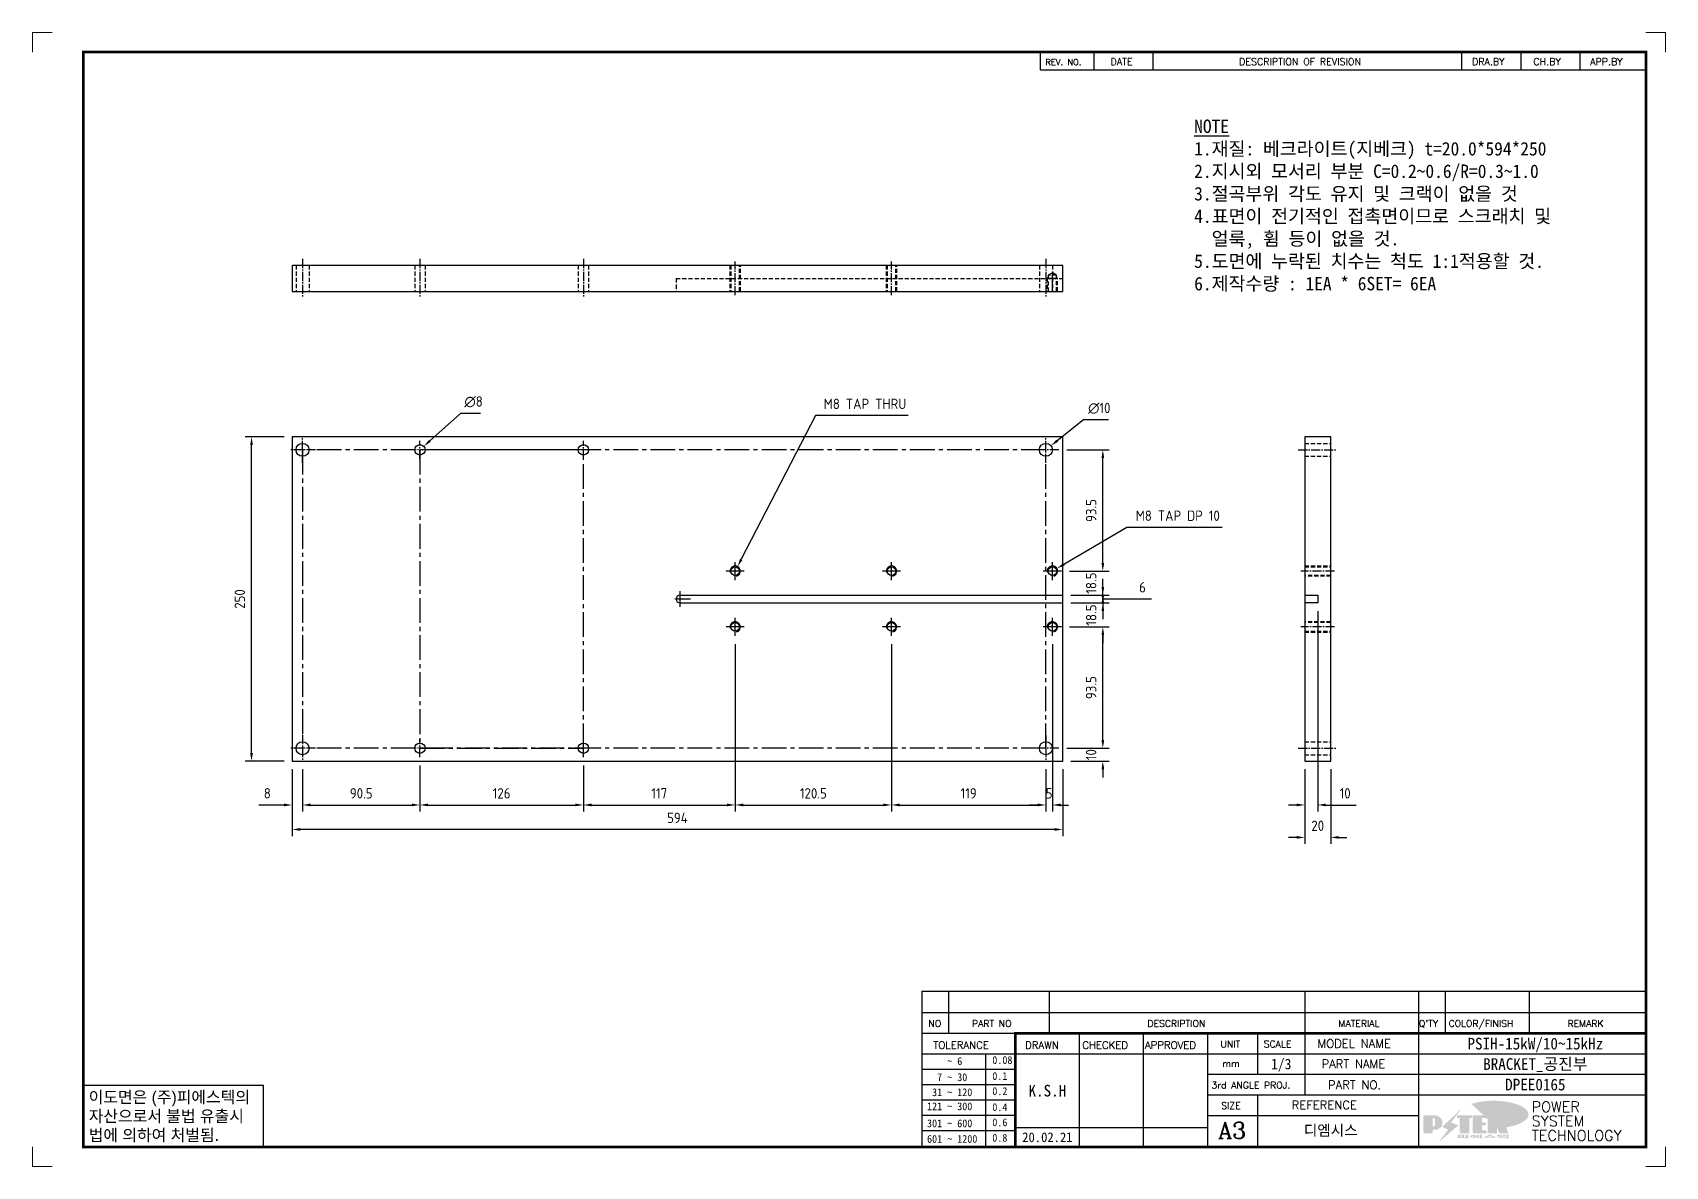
# Model space of a CAD drawing. Header units: millimetres. Extents: x 24815 to 37444, y -10619 to 6020.
# Drawn here: x 29220 to 30479, y -5323 to -4449 of the extents above; entities that cross this region are included whole.
import ezdxf
from ezdxf.enums import TextEntityAlignment as Align

# ---------------------------------------------------------------- set-up
doc = ezdxf.new("R2010")
doc.units = ezdxf.units.MM
for name, pattern in [('CENTER', [50.8, 31.75, -6.35, 6.35, -6.35]), ('CENTER1', [10, 7, -1, 1, -1]), ('CENTER2', [28.575, 19.05, -3.175, 3.175, -3.175]), ('HIDDEN2', [4.7625, 3.175, -1.5875])]:
    doc.linetypes.add(name, pattern=pattern)
for name, color, linetype in [('CENTER', 1, 'CENTER'), ('FORMAT-1', 7, 'Continuous'), ('line', 3, 'Continuous'), ('THIN', 3, 'Continuous')]:
    doc.layers.add(name, color=color, linetype=linetype)
doc.styles.add('h1', font='')
doc.styles.add('HAN', font='')
doc.styles.add('RC', font='ROMANC.SHX')
doc.styles.add('ROMANT', font='romant')
doc.styles.add('RT', font='ROMANT.SHX', dxfattribs={"oblique": 15})
doc.styles.get("Standard").update_dxf_attribs({"font": 'ISOCP.SHX', "bigfont": 'WHGTXT.SHX'})
doc.styles.get('h1').set_extended_font_data('New Gulim')
doc.styles.get('HAN').set_extended_font_data('GulimChe')
doc.dimstyles.new('PS-2.5', dxfattribs={"dimscale": 2.5, "dimtxt": 3.2, "dimasz": 2.5, "dimexe": 2, "dimexo": 2.5, "dimgap": 2, "dimtad": 1, "dimtoh": 1, "dimrnd": 0.05, "dimzin": 12, "dimdsep": 46, "dimtxsty": 'Standard', "dimcen": 0, "dimclrt": 2, "dimazin": 3, "dimtfac": 1, "dimtofl": 0, "dimtmove": 0, "dimatfit": 3, "dimfxl": 0.18, "dimtolj": 1, "dimtzin": 0, "dimarcsym": 0})

# ---------------------------------------------------------------- blocks, each defined once
blk = doc.blocks.new('A$C63ED12E7')
at = {"color": 32}
for p, q in [((13, 10), (-581, 10)), ((-581, 10), (-581, -240)), ((13, -240), (13, 10)), ((-282, -112), (13, -112)), ((-282, -118), (13, -118)), ((-581, -240), (13, -240))]:
    blk.add_line(p, q, dxfattribs=at)
at = {"color": 1, "linetype": 'CENTER1'}
for p, q in [((-573, -10), (-573, 10)), ((-482.5, -7), (-482.5, 7)), ((-356.5, -7), (-356.5, 7)), ((10, 0), (-10, 0)), ((0, -10), (0, 10)), ((-563, 0), (-583, 0)), ((-475.5, 0), (-489.5, 0)), ((-349.5, 0), (-363.5, 0)), ((-573, -220), (-573, -240)), ((-482.5, -237), (-482.5, -223)), ((-356.5, -237), (-356.5, -223)), ((0, -220), (0, -240)), ((-563, -230), (-583, -230)), ((-475.5, -230), (-489.5, -230)), ((-349.5, -230), (-363.5, -230)), ((10, -230), (-10, -230))]:
    blk.add_line(p, q, dxfattribs=at)
at = {"color": 1, "linetype": 'CENTER2'}
for p, q in [((0, 0), (-573, 0)), ((-573, 0), (-573, -230)), ((0, -230), (0, 0)), ((0, -230), (-573, -230))]:
    blk.add_line(p, q, dxfattribs=at)
blk.add_lwpolyline([(-482.5, -230), (-356.5, -230), (-356.5, 0), (-482.5, 0)], close=True, dxfattribs=at)
at = {"color": 32}
for centre, radius in [((-573, 0), 5), ((-482.5, 0), 4), ((-356.5, 0), 4), ((0, 0), 5), ((-573, -230), 5), ((-482.5, -230), 4), ((-356.5, -230), 4), ((0, -230), 5)]:
    blk.add_circle(centre, radius, dxfattribs=at)
for centre in [(-239.5, -93.5, 0), (-119, -93.5), (5, -93.5), (-239.5, -136.5, 0), (-119, -136.5), (5, -136.5)]:
    blk.add_circle(centre, 3.32)
blk.add_arc((-282, -115), 3, 90, 270, dxfattribs=at)
at = {"layer": 'CENTER'}
for p, q in [((-239.5, -100.5, 0), (-239.5, -86.5, 0)), ((-119, -100.5), (-119, -86.5)), ((5, -100.5), (5, -86.5)), ((-232.5, -93.5, 0), (-246.5, -93.5, 0)), ((-112, -93.5), (-126, -93.5)), ((12, -93.5), (-2, -93.5)), ((-282, -121), (-282, -109)), ((-274, -115), (-286, -115)), ((-232.5, -136.5, 0), (-246.5, -136.5, 0)), ((-239.5, -143.5, 0), (-239.5, -129.5, 0)), ((-112, -136.5), (-126, -136.5)), ((-119, -143.5), (-119, -129.5)), ((12, -136.5), (-2, -136.5)), ((5, -143.5), (5, -129.5))]:
    blk.add_line(p, q, dxfattribs=at)
at = {"layer": 'THIN'}
for centre in [(-239.5, -93.5, 0), (-119, -93.5), (5, -93.5), (-239.5, -136.5, 0), (-119, -136.5), (5, -136.5)]:
    blk.add_arc(centre, 4, 285, 195, dxfattribs=at)
blk = doc.blocks.new('A$C179C69FA')
at = {"color": 32}
for p, q in [((-8, 20), (288, 20)), ((-8, 0), (-8, 20)), ((288, 20), (586, 20)), ((586, 20), (586, 0)), ((586, 0), (-8, 0))]:
    blk.add_line(p, q, dxfattribs=at)
at = {"color": 2, "linetype": 'HIDDEN2'}
for p, q in [((-5, 0), (-5, 20)), ((5, 0), (5, 20)), ((86.5, 0), (86.5, 20)), ((94.5, 0), (94.5, 20)), ((212.5, 0), (212.5, 20)), ((220.5, 0), (220.5, 20)), ((288, 10), (288, 20)), ((568, 0), (568, 20)), ((578, 0), (578, 20)), ((288, 10), (586, 10)), ((582, 10), (574, 10)), ((581.3, 7.5), (574.7, 7.5))]:
    blk.add_line(p, q, dxfattribs=at)
at = {"color": 1, "linetype": 'CENTER1'}
for p, q in [((0, -5), (0, 25)), ((90.5, -5), (90.5, 25)), ((216.5, -5), (216.5, 25)), ((333.5, 23), (333.5, -3)), ((454, 23), (454, -3)), ((573, -5), (573, 24))]:
    blk.add_line(p, q, dxfattribs=at)
at = {"color": 2, "linetype": 'HIDDEN2'}
for points in [[(329.5, 0), (329.5, 20)], [(330.2, 0), (330.2, 20)], [(336.8, 20), (336.8, 0)], [(337.5, 20), (337.5, 0)], [(450, 0), (450, 20)], [(450.7, 0), (450.7, 20)], [(457.3, 20), (457.3, 0)], [(458, 20), (458, 0)], [(574.7, 8.8), (574, 10), (574, 20)], [(581.3, 20), (581.3, 7.5), (578, 5.6), (574.7, 7.5), (574.7, 20)], [(582, 20), (582, 10), (581.3, 8.8)]]:
    blk.add_lwpolyline(points, dxfattribs=at)
at = {"layer": 'CENTER'}
blk.add_line((578, 20), (578, 5.6), dxfattribs=at)
blk = doc.blocks.new('no3')
at = {"color": 180}
for p, q in [((0, 5.5), (0, 0)), ((0, 5.5), (186, 5.5)), ((6.79, 5.5), (6.79, 0)), ((32.74, 0.11), (32.74, 5.5)), ((98.4, 5.5), (98.4, 0)), ((127.61, 5.5), (127.61, 0)), ((134.43, 5.5), (134.43, 0)), ((155.98, 5.5), (155.98, 0))]:
    blk.add_line(p, q, dxfattribs=at)
at = {"color": 2, "style": 'HAN'}
for tag, p in [('PART-NO', (19.76, 2.75)), ('MATERIAL', (111.38, 2.75)), ("Q'TY", (131.02, 2.75)), ('COLOR/FINISH', (145.2, 2.75)), ('REMARK', (170.76, 2.75))]:
    blk.add_attdef(tag, text='', height=2.9, dxfattribs=at).set_placement(p, align=Align.MIDDLE_CENTER)
blk.add_attdef('DESCRIPTION', text='', height=2.9, dxfattribs=at).set_placement((34.51, 2.75), align=Align.MIDDLE_LEFT)
at = {"color": 2, "style": 'RT', "oblique": 15}
blk.add_attdef('NO', text='', height=1.74, dxfattribs=at).set_placement((3.38, 2.51), align=Align.MIDDLE_CENTER)
blk = doc.blocks.new('t3')
for p, q in [((0, 15.88), (46.25, 15.88)), ((0, 15.88), (0, 0)), ((46.25, 15.88), (46.25, 0)), ((0, 0), (46.25, 0))]:
    blk.add_line(p, q)
at = {"color": 1, "style": 'h1'}
for s, p in [('이도면은 (주)피에스텍의', (1.4, 11.29)), ('자산으로서 불법 유출시', (1.4, 6.41)), ('법에 의하여 처벌됨.', (1.4, 1.52))]:
    blk.add_text(s, height=3, dxfattribs=at).set_placement(p)
blk = doc.blocks.new('new LOGO')
at = {"layer": 'line'}
h = blk.add_hatch(color=1, dxfattribs=at)
h.paths.add_polyline_path([(41.5, 16.4), (54.3, 16.4, 1), (54.3, 82.9), (0, 82.9), (0, -0.1), (41.5, -0.1)])
h.paths.add_polyline_path([(41.5, 27.9), (41.5, 71.9), (43.6, 71.9, -0.414214), (54.6, 60.9), (54.6, 38.9, -0.414214), (43.6, 27.9)], flags=16)
h.paths.add_polyline_path([(214.7, 71.9), (227.5, 71.9), (227.5, 82.9), (159.7, 82.9), (159.7, 71.9), (172.5, 71.9), (172.5, -0.1), (214.7, -0.1)])
h.paths.add_polyline_path([(276, 37.4), (294.8, 37.4), (294.8, 49.1), (276, 49.1), (276, 71.9), (294.8, 71.9), (294.8, 82.9), (234.5, 82.9), (234.5, -0.1), (297, -0.1), (297, 10.9), (276, 10.9)])
h.paths.add_polyline_path([(347.2, 35.2), (359.7, -0.1), (400.5, -0.1), (379.6, 66.8), (399.7, 82.9), (380.6, 82.9), (347.2, 61.6), (347.2, 82.9), (305.5, 82.9), (305.5, -0.1), (347.2, -0.1)])
h = blk.add_hatch(color=250, dxfattribs=at)
h.paths.add_polyline_path([(44.5, 69.4), (46.6, 69.4, -0.129793), (52, 68, 0.221832), (43.6, 71.9), (41.5, 71.9), (41.5, 27.9), (43.6, 27.9, 0.02048), (44.5, 28)], flags=17)
h.paths.add_polyline_path([(44.5, 13.9), (57.3, 13.9, 0.72362), (77.1, 73.9, -0.679777), (54.3, 16.4), (41.5, 16.4), (41.5, -0.1), (3, -0.1), (3, -2.6), (44.5, -2.6)])
h.paths.add_polyline_path([(117.9, 14.2), (71.5, -44.4), (77.1, -39.6), (120.8, 15.6), (92, 28.9), (173.3, 106), (177.5, 111.4), (89.1, 27.6)])
h.paths.add_polyline_path([(162.7, 71.9), (162.7, 69.4), (172.5, 69.4), (172.5, 71.9)], flags=17)
h.paths.add_polyline_path([(217.7, 69.4), (230.5, 69.4), (230.5, 80.4), (227.5, 80.4), (227.5, 71.9), (214.7, 71.9), (214.7, -0.1), (175.5, -0.1), (175.5, -2.6), (217.7, -2.6)])
h.paths.add_polyline_path([(297.8, 46.6), (294.8, 46.6), (294.8, 37.4), (276, 37.4), (276, 10.9), (279, 10.9), (279, 34.9), (297.8, 34.9)])
h.paths.add_polyline_path([(300, 8.4), (297, 8.4), (297, -0.1), (237.5, -0.1), (237.5, -2.6), (300, -2.6)])
h.paths.add_polyline_path([(297.8, 80.4), (294.8, 80.4), (294.8, 71.9), (276, 71.9), (276, 49.1), (279, 49.1), (279, 69.4), (297.8, 69.4)])
h.paths.add_polyline_path([(350.2, 80.4), (347.2, 80.4), (347.2, 61.6), (350.2, 63.5)])
h.paths.add_polyline_path([(350.2, 26.7), (347.2, 35.2), (347.2, -0.1), (308.5, -0.1), (308.5, -2.6), (350.2, -2.6)])
h.paths.add_polyline_path([(402.7, 80.4), (396.5, 80.4), (379.6, 66.8), (400.5, -0.1), (361.8, -0.1), (362.7, -2.6), (403.5, -2.6), (382.6, 64.3)])
blk.add_hatch(color=5, dxfattribs=at).paths.add_polyline_path([(166.3, 35), (131, 49), (180.4, 112.7), (92, 28.9), (120.8, 15.6), (74.4, -43)])
h = blk.add_hatch(color=253, dxfattribs=at)
edge = h.paths.add_edge_path()
edge.add_ellipse((333.9, 86.4), major_axis=(-165.9, 0), ratio=0.39426, start_angle=111.51268, end_angle=334.46902)
edge.add_ellipse((314.1, 81.2), major_axis=(-153.7, 0), ratio=0.40699, start_angle=121.30662, end_angle=327.74369, ccw=False)
edge.add_line((394, 27.8), (394.7, 25.6))
h = blk.add_hatch(color=250, dxfattribs=at)
edge = h.paths.add_edge_path()
edge.add_ellipse((237.8, -17.6), major_axis=(-14.3, 0), ratio=0.526336, start_angle=192.2456, end_angle=269.07481)
edge.add_line((238.1, -10.1), (237.6, -10.1))
edge.add_ellipse((237.8, -17.6), major_axis=(-14.3, 0), ratio=0.526336, start_angle=270.92519, end_angle=449.07481)
edge.add_line((237.6, -25.1), (238.1, -25.1))
edge.add_ellipse((237.8, -17.6), major_axis=(-14.3, 0), ratio=0.526336, start_angle=450.92519, end_angle=527.7544)
edge.add_line((251.7, -19.2), (254.1, -19.2))
edge.add_line((254.1, -19.2), (254.1, -27.1))
edge.add_line((254.1, -27.1), (263.1, -27.1))
edge.add_line((263.1, -27.1), (263.1, -10.1))
edge.add_line((263.1, -10.1), (254.1, -10.1))
edge.add_line((254.1, -10.1), (254.1, -16))
edge.add_line((254.1, -16), (251.7, -16))
h.paths.add_polyline_path([(241, -16.4), (241, -18.7, -1), (234.4, -18.7), (234.4, -16.4, -1)], flags=16)
h.paths.add_polyline_path([(278.2, -10.1), (268.1, -10.1), (268.1, -27.1), (278.2, -27.1)])
h.paths.add_polyline_path([(310.3, -10.1), (310.3, -11.1, -0.157169), (289.3, -17.5), (294, -19.9, 0.128407), (316.3, -15.9, 0.128407), (338.6, -19.9), (343.3, -17.5, -0.157169), (322.2, -11.1), (322.2, -10.1)])
h.paths.add_polyline_path([(342.1, -25.1), (342.1, -22.3), (290.4, -22.3), (290.4, -25.1)])
h.paths.add_polyline_path([(352, -10.1), (352, -16.2, 0.414214), (354, -18.2), (378.7, -18.2), (378.7, -19.6), (390.2, -19.6), (390.2, -10.1), (378.7, -10.1), (378.7, -13.6), (374.7, -13.6), (374.7, -15.1), (378.7, -15.1), (378.7, -16.2), (364.7, -16.2), (364.7, -15.1), (371.2, -15.1), (371.2, -13.6), (364.7, -13.6), (364.7, -12.6), (374.7, -12.6), (374.7, -10.1)])
h.paths.add_polyline_path([(393.8, -10.1), (393.8, -19.6), (405, -19.6), (405, -10.1)])
h.paths.add_polyline_path([(405, -27.1), (405, -20.9), (356.8, -20.9), (356.8, -23), (391.8, -23), (391.8, -27.1)])
h.paths.add_polyline_path([(200.4, -10.1), (200.4, -22.3), (193.2, -22.3), (193.2, -12.6), (196.6, -12.6), (196.6, -10.1), (161, -10.1), (161, -12.6), (164.5, -12.6), (164.5, -22.3), (161, -22.3), (161, -25.1), (200.4, -25.1), (200.4, -27.1), (213.9, -27.1), (213.9, -10.1)])
h.paths.add_polyline_path([(182, -12.6), (175.6, -12.6), (175.6, -22.3), (182, -22.3)], flags=17)
blk = doc.blocks.new('format-3')
at = {"color": 3, "lineweight": 9}
for p, q in [((0, 286.3), (0, 291.3)), ((5, 291.3), (0, 291.3)), ((414.5, 291.3), (419.5, 291.3)), ((419.5, 286.3), (419.5, 291.3)), ((0, 5), (0, 0)), ((419.5, 5), (419.5, 0)), ((5, 0), (0, 0)), ((414.5, 0), (419.5, 0))]:
    blk.add_line(p, q, dxfattribs=at)
at = {"color": 180}
for p, q in [((258.97, 281.75), (258.97, 286.3)), ((272.71, 281.75), (272.71, 286.3)), ((287.94, 281.75), (287.94, 286.3)), ((367.22, 281.75), (367.22, 286.3)), ((382.45, 281.75), (382.45, 286.3)), ((397.61, 281.75), (397.61, 286.3)), ((258.97, 281.75), (414.5, 281.75)), ((228.5, 39.49), (228.5, 5)), ((228.5, 39.49), (414.5, 39.49)), ((235.29, 39.49), (235.29, 34.21)), ((261.24, 34.21), (261.24, 39.49)), ((326.9, 39.49), (326.9, 34.21)), ((356.11, 39.49), (356.11, 34.21)), ((362.93, 39.49), (362.93, 34.21)), ((384.48, 39.49), (384.48, 34.21)), ((228.5, 34.21), (252.48, 34.21)), ((268.96, 5), (268.96, 34.21)), ((285.45, 5), (285.45, 34.21)), ((301.94, 5), (301.94, 34.21)), ((314.72, 34.21), (314.72, 23.65)), ((326.9, 34.21), (326.9, 18.37)), ((356.11, 34.21), (356.11, 5)), ((228.5, 28.93), (252.48, 28.93)), ((244.89, 5.23), (244.89, 28.93)), ((252.48, 28.93), (414.5, 28.93)), ((228.5, 24.98), (252.48, 24.98)), ((228.5, 21.03), (252.48, 21.03)), ((301.94, 23.65), (414.5, 23.65)), ((228.5, 17.08), (252.48, 17.08)), ((301.94, 18.37), (414.5, 18.37)), ((314.72, 18.37), (314.72, 5)), ((228.5, 13.13), (252.48, 13.13)), ((301.94, 13.09), (356.11, 13.09)), ((228.5, 9.18), (252.48, 9.18)), ((252.48, 9.95), (301.94, 9.95))]:
    blk.add_line(p, q, dxfattribs=at)
at = {"const_width": 0.7}
blk.add_lwpolyline([(252.48, 5), (252.48, 34.21), (414.5, 34.21)], dxfattribs=at)
at = {"layer": 'FORMAT-1', "const_width": 0.7}
blk.add_lwpolyline([(13, 5), (13, 286.3), (414.5, 286.3), (414.5, 5)], close=True, dxfattribs=at)
blk.add_blockref('t3', (13, 5))
at = {"xscale": 0.05400000000000027, "yscale": 0.05400000000000027, "zscale": 0.05400000000000027}
blk.add_blockref('new LOGO', (357.35, 8.65), dxfattribs=at)
at = {"color": 2}
for s, height, style, p in [('REV. NO.', 1.56, 'RC', (260.23, 282.95)), ('DATE', 1.788, 'RC', (276.95, 282.94)), ('DESCRIPTION OF REVISION', 1.7875, 'RC', (309.98, 282.94)), ('DRA.BY', 1.788, 'RC', (369.83, 282.94)), ('CH.BY', 1.788, 'RC', (385.59, 282.94)), ('APP.BY', 1.788, 'RC', (400.18, 282.94)), ('COLOR/FINISH', 1.7424, 'RC', (363.8, 35.83)), ('NO', 1.742, 'RC', (230.16, 35.83)), ('PART NO', 1.742, 'RC', (241.36, 35.83)), ('DESCRIPTION', 1.7424, 'RC', (286.43, 35.83)), ('MATERIAL', 1.742, 'RC', (335.52, 35.83)), ("Q'TY", 1.742, 'RC', (356.17, 35.83)), ('REMARK', 1.742, 'RC', (394.37, 35.83)), (' TOLERANCE', 1.9, 'RC', (230.11, 30.22)), ('DRAWN', 1.9, 'RC', (255, 30.22)), ('CHECKED', 1.9, 'RC', (269.71, 30.22)), ('APPROVED', 1.9, 'RC', (285.8, 30.22)), ('UNIT', 1.742, 'RC', (305.19, 30.55)), ('SCALE', 1.742, 'RC', (316.32, 30.55)), ('MODEL NAME', 2.178, 'RC', (330.12, 30.46)), ('    ~ 6', 2, 'HAN', (229.8, 26.03)), ('0.08', 2, 'HAN', (246.57, 26.31)), ('mm', 1.742, 'RC', (305.67, 25.56)), ('PART NAME', 2.178, 'RC', (331.17, 25.24)), ('  7 ~ 30', 2, 'HAN', (229.8, 21.91)), ('0.1', 2, 'HAN', (246.57, 22.2)), ('3rd ANGLE PROJ.', 1.7424, 'RC', (302.87, 19.97)), ('PART NO.', 2.178, 'RC', (332.84, 19.85)), (' 31 ~ 120', 2, 'HAN', (229.8, 18.04)), ('0.2', 2, 'HAN', (246.57, 18.32)), ('REFERENCE', 2.178, 'RC', (323.52, 14.69)), ('121 ~ 300', 2, 'HAN', (229.8, 14.42)), ('0.4', 2, 'HAN', (246.57, 14.2)), ('SIZE', 1.742, 'RC', (305.39, 14.71)), ('301 ~ 600', 2, 'HAN', (229.8, 10.04)), ('0.6', 2, 'HAN', (246.57, 10.32)), ('601 ~ 1200', 2, 'HAN', (229.8, 6.05)), ('0.8', 2, 'HAN', (246.57, 6.33))]:
    blk.add_text(s, height=height, dxfattribs=dict(at, style=style)).set_placement(p)
at = {"style": 'ROMANT'}
for s, p in [('POWER', (385.15, 13.96)), ('SYSTEM', (385.15, 10.31)), ('TECHNOLOGY', (385.15, 6.56))]:
    blk.add_text(s, height=2.7, dxfattribs=at).set_placement(p)
at = {"color": 2, "lineweight": 25, "style": 'RC'}
blk.add_text('A3', height=4.182, dxfattribs=at).set_placement((304.61, 7.14))
at = {"style": 'HAN'}
for tag, height, p in [('MODEL-NAME', 3, (386.1, 31.53)), ('SCALE', 2.7, (320.81, 26.29)), ('PART-NAME', 3, (386.1, 26.29)), ('CH-BY', 3, (277.21, 19.44)), ('PART-NO', 3, (386.1, 21.01)), ('DRA-BY', 3, (260.72, 19.44)), ('APP-BY', 3, (293.7, 19.44)), ('DRA-DATE', 2.5, (260.72, 7.47)), ('CH-DATE', 2.5, (277.21, 7.47)), ('APP-DATE', 2.5, (293.7, 7.47)), ('관련업체', 3, (333.52, 9.26))]:
    blk.add_attdef(tag, text='', height=height, dxfattribs=at).set_placement(p, align=Align.MIDDLE_CENTER)
blk = doc.blocks.new('*D1214')
at = {"color": 0, "lineweight": -2, "transparency": 16777216}
for p, q in [((29420, -5016.6), (29420, -5049.1)), ((29428, -5016.6), (29428, -5049.1)), ((29413.8, -5044.1), (29394.3, -5044.1)), ((29434.3, -5044.1), (29440.5, -5044.1))]:
    blk.add_line(p, q, dxfattribs=at)
at = {"color": 0, "transparency": 16777216}
for points in [[(29413.8, -5043), (29413.8, -5045.1), (29420, -5044.1)], [(29434.3, -5043), (29434.3, -5045.1), (29428, -5044.1)]]:
    blk.add_solid(points, dxfattribs=at)
at = {"layer": 'Defpoints', "color": 0, "transparency": 16777216}
for p in [(29420, -5010.3), (29428, -5010.3), (29428, -5044.1)]:
    blk.add_point(p, dxfattribs=at)
at = {"color": 2, "transparency": 16777216, "insert": (29400.9, -5035.1), "char_height": 8, "attachment_point": 5}
blk.add_mtext('\\A1;8', dxfattribs=at)
blk = doc.blocks.new('*D1215')
at = {"color": 0, "lineweight": -2, "transparency": 16777216}
for p, q in [((29428, -5016.6), (29428, -5049.1)), ((29518.5, -5013.6), (29518.5, -5049.1)), ((29434.3, -5044.1), (29512.3, -5044.1))]:
    blk.add_line(p, q, dxfattribs=at)
at = {"color": 0, "transparency": 16777216}
for points in [[(29434.3, -5043), (29434.3, -5045.1), (29428, -5044.1)], [(29512.3, -5043), (29512.3, -5045.1), (29518.5, -5044.1)]]:
    blk.add_solid(points, dxfattribs=at)
at = {"layer": 'Defpoints', "color": 0, "transparency": 16777216}
for p in [(29518.5, -5007.3), (29428, -5010.3), (29518.5, -5044.1)]:
    blk.add_point(p, dxfattribs=at)
at = {"color": 2, "transparency": 16777216, "insert": (29473.3, -5035.1), "char_height": 8, "attachment_point": 5}
blk.add_mtext('\\A1;90.5', dxfattribs=at)
blk = doc.blocks.new('*D1216')
at = {"color": 0, "lineweight": -2, "transparency": 16777216}
for p, q in [((29518.5, -5013.6), (29518.5, -5049.1)), ((29644.5, -5013.6), (29644.5, -5049.1)), ((29524.8, -5044.1), (29638.3, -5044.1))]:
    blk.add_line(p, q, dxfattribs=at)
at = {"color": 0, "transparency": 16777216}
for points in [[(29524.8, -5043), (29524.8, -5045.1), (29518.5, -5044.1)], [(29638.3, -5043), (29638.3, -5045.1), (29644.5, -5044.1)]]:
    blk.add_solid(points, dxfattribs=at)
at = {"layer": 'Defpoints', "color": 0, "transparency": 16777216}
for p in [(29518.5, -5007.3), (29644.5, -5007.3), (29644.5, -5044.1)]:
    blk.add_point(p, dxfattribs=at)
at = {"color": 2, "transparency": 16777216, "insert": (29581.5, -5035.1), "char_height": 8, "attachment_point": 5}
blk.add_mtext('\\A1;126', dxfattribs=at)
blk = doc.blocks.new('*D1217')
at = {"color": 0, "lineweight": -2, "transparency": 16777216}
for p, q in [((29761.5, -4920.1), (29761.5, -5049.1)), ((29644.5, -5013.6), (29644.5, -5049.1)), ((29650.8, -5044.1), (29755.3, -5044.1))]:
    blk.add_line(p, q, dxfattribs=at)
at = {"color": 0, "transparency": 16777216}
for points in [[(29650.8, -5043), (29650.8, -5045.1), (29644.5, -5044.1)], [(29755.3, -5043), (29755.3, -5045.1), (29761.5, -5044.1)]]:
    blk.add_solid(points, dxfattribs=at)
at = {"layer": 'Defpoints', "color": 0, "transparency": 16777216}
for p in [(29761.5, -4913.8, 0), (29644.5, -5007.3), (29761.5, -5044.1)]:
    blk.add_point(p, dxfattribs=at)
at = {"color": 2, "transparency": 16777216, "insert": (29703, -5035.1), "char_height": 8, "attachment_point": 5}
blk.add_mtext('\\A1;117', dxfattribs=at)
blk = doc.blocks.new('*D1218')
at = {"color": 0, "lineweight": -2, "transparency": 16777216}
for p, q in [((29761.5, -4920.1), (29761.5, -5049.1)), ((29882, -4920.1), (29882, -5049.1)), ((29767.8, -5044.1), (29875.8, -5044.1))]:
    blk.add_line(p, q, dxfattribs=at)
at = {"color": 0, "transparency": 16777216}
for points in [[(29767.8, -5043), (29767.8, -5045.1), (29761.5, -5044.1)], [(29875.8, -5043), (29875.8, -5045.1), (29882, -5044.1)]]:
    blk.add_solid(points, dxfattribs=at)
at = {"layer": 'Defpoints', "color": 0, "transparency": 16777216}
for p in [(29761.5, -4913.8, 0), (29882, -4913.8), (29882, -5044.1)]:
    blk.add_point(p, dxfattribs=at)
at = {"color": 2, "transparency": 16777216, "insert": (29821.8, -5035.1), "char_height": 8, "attachment_point": 5}
blk.add_mtext('\\A1;120.5', dxfattribs=at)
blk = doc.blocks.new('*D1219')
at = {"color": 0, "lineweight": -2, "transparency": 16777216}
for p, q in [((29882, -4920.1), (29882, -5049.1)), ((30001, -5016.6), (30001, -5049.1)), ((29888.3, -5044.1), (29994.8, -5044.1))]:
    blk.add_line(p, q, dxfattribs=at)
at = {"color": 0, "transparency": 16777216}
for points in [[(29888.3, -5043), (29888.3, -5045.1), (29882, -5044.1)], [(29994.8, -5043), (29994.8, -5045.1), (30001, -5044.1)]]:
    blk.add_solid(points, dxfattribs=at)
at = {"layer": 'Defpoints', "color": 0, "transparency": 16777216}
for p in [(29882, -4913.8), (30001, -5010.3), (30001, -5044.1)]:
    blk.add_point(p, dxfattribs=at)
at = {"color": 2, "transparency": 16777216, "insert": (29941.5, -5035.1), "char_height": 8, "attachment_point": 5}
blk.add_mtext('\\A1;119', dxfattribs=at)
blk = doc.blocks.new('*D1220')
at = {"color": 0, "lineweight": -2, "transparency": 16777216}
for p, q in [((30006, -4920.1), (30006, -5049.1)), ((30001, -5016.6), (30001, -5049.1)), ((29994.8, -5044.1), (29988.5, -5044.1)), ((30012.3, -5044.1), (30018.5, -5044.1))]:
    blk.add_line(p, q, dxfattribs=at)
at = {"color": 0, "transparency": 16777216}
for points in [[(29994.8, -5043), (29994.8, -5045.1), (30001, -5044.1)], [(30012.3, -5043), (30012.3, -5045.1), (30006, -5044.1)]]:
    blk.add_solid(points, dxfattribs=at)
at = {"layer": 'Defpoints', "color": 0, "transparency": 16777216}
for p in [(30006, -4913.8), (30001, -5010.3), (30006, -5044.1)]:
    blk.add_point(p, dxfattribs=at)
at = {"color": 2, "transparency": 16777216, "insert": (30003.5, -5035.1), "char_height": 8, "attachment_point": 5}
blk.add_mtext('\\A1;5', dxfattribs=at)
blk = doc.blocks.new('*D1221')
at = {"color": 0, "lineweight": -2, "transparency": 16777216}
for p, q in [((29420, -5016.6), (29420, -5068)), ((30014, -5016.6), (30014, -5068)), ((30007.8, -5063), (29426.3, -5063))]:
    blk.add_line(p, q, dxfattribs=at)
at = {"color": 0, "transparency": 16777216}
for points in [[(29426.3, -5061.9), (29426.3, -5064), (29420, -5063)], [(30007.8, -5061.9), (30007.8, -5064), (30014, -5063)]]:
    blk.add_solid(points, dxfattribs=at)
at = {"layer": 'Defpoints', "color": 0, "transparency": 16777216}
for p in [(29420, -5010.3), (30014, -5010.3), (29420, -5063)]:
    blk.add_point(p, dxfattribs=at)
at = {"color": 2, "transparency": 16777216, "insert": (29717, -5054), "char_height": 8, "attachment_point": 5}
blk.add_mtext('\\A1;594', dxfattribs=at)
blk = doc.blocks.new('*D1222')
at = {"color": 0, "lineweight": -2, "transparency": 16777216}
for p, q in [((29413.8, -4760.3), (29383.7, -4760.3)), ((29388.7, -5004.1), (29388.7, -4766.6)), ((29413.8, -5010.3), (29383.7, -5010.3))]:
    blk.add_line(p, q, dxfattribs=at)
at = {"color": 0, "transparency": 16777216}
for points in [[(29387.7, -4766.6), (29389.8, -4766.6), (29388.7, -4760.3)], [(29387.7, -5004.1), (29389.8, -5004.1), (29388.7, -5010.3)]]:
    blk.add_solid(points, dxfattribs=at)
at = {"layer": 'Defpoints', "color": 0, "transparency": 16777216}
for p in [(29388.7, -4760.3), (29420, -4760.3), (29420, -5010.3)]:
    blk.add_point(p, dxfattribs=at)
at = {"color": 2, "transparency": 16777216, "insert": (29379.7, -4885.3), "char_height": 8, "attachment_point": 5, "rotation": 90}
blk.add_mtext('\\A1;250', dxfattribs=at)
blk = doc.blocks.new('*D1223')
at = {"color": 0, "lineweight": -2, "transparency": 16777216}
for p, q in [((30044.9, -4994.1), (30044.9, -4987.8)), ((30017.3, -5000.3), (30049.9, -5000.3)), ((30020.3, -5010.3), (30049.9, -5010.3)), ((30044.9, -5016.6), (30044.9, -5022.8))]:
    blk.add_line(p, q, dxfattribs=at)
at = {"color": 0, "transparency": 16777216}
for points in [[(30043.9, -4994.1), (30046, -4994.1), (30044.9, -5000.3)], [(30043.9, -5016.6), (30046, -5016.6), (30044.9, -5010.3)]]:
    blk.add_solid(points, dxfattribs=at)
at = {"layer": 'Defpoints', "color": 0, "transparency": 16777216}
for p in [(30011, -5000.3), (30044.9, -5000.3), (30014, -5010.3)]:
    blk.add_point(p, dxfattribs=at)
at = {"color": 2, "transparency": 16777216, "insert": (30035.9, -5005.3), "char_height": 8, "attachment_point": 5, "rotation": 90}
blk.add_mtext('\\A1;10', dxfattribs=at)
blk = doc.blocks.new('*D1224')
at = {"color": 0, "lineweight": -2, "transparency": 16777216}
for p, q in [((30019.3, -4906.8), (30049.9, -4906.8)), ((30044.9, -4994.1), (30044.9, -4913.1)), ((30017.3, -5000.3), (30049.9, -5000.3))]:
    blk.add_line(p, q, dxfattribs=at)
at = {"color": 0, "transparency": 16777216}
for points in [[(30043.9, -4913.1), (30046, -4913.1), (30044.9, -4906.8)], [(30043.9, -4994.1), (30046, -4994.1), (30044.9, -5000.3)]]:
    blk.add_solid(points, dxfattribs=at)
at = {"layer": 'Defpoints', "color": 0, "transparency": 16777216}
for p in [(30013, -4906.8), (30044.9, -4906.8), (30011, -5000.3)]:
    blk.add_point(p, dxfattribs=at)
at = {"color": 2, "transparency": 16777216, "insert": (30035.9, -4953.6), "char_height": 8, "attachment_point": 5, "rotation": 90}
blk.add_mtext('\\A1;93.5', dxfattribs=at)
blk = doc.blocks.new('*D1225')
at = {"color": 0, "lineweight": -2, "transparency": 16777216}
for p, q in [((30044.9, -4882.1), (30044.9, -4875.8)), ((30020.3, -4888.3), (30049.9, -4888.3)), ((30019.3, -4906.8), (30049.9, -4906.8)), ((30044.9, -4913.1), (30044.9, -4919.3))]:
    blk.add_line(p, q, dxfattribs=at)
at = {"color": 0, "transparency": 16777216}
for points in [[(30043.9, -4882.1), (30046, -4882.1), (30044.9, -4888.3)], [(30043.9, -4913.1), (30046, -4913.1), (30044.9, -4906.8)]]:
    blk.add_solid(points, dxfattribs=at)
at = {"layer": 'Defpoints', "color": 0, "transparency": 16777216}
for p in [(30014, -4888.3), (30044.9, -4888.3), (30013, -4906.8)]:
    blk.add_point(p, dxfattribs=at)
at = {"color": 2, "transparency": 16777216, "insert": (30035.9, -4897.7), "char_height": 8, "attachment_point": 5, "rotation": 90}
blk.add_mtext('\\A1;18.5', dxfattribs=at)
blk = doc.blocks.new('*D1226')
at = {"color": 0, "lineweight": -2, "transparency": 16777216}
for p, q in [((30044.9, -4876.1), (30044.9, -4869.8)), ((30020.3, -4882.3), (30049.9, -4882.3)), ((30044.9, -4888.3), (30044.9, -4882.3)), ((30020.3, -4888.3), (30049.9, -4888.3)), ((30044.9, -4885.3), (30068.4, -4885.3)), ((30044.9, -4894.6), (30044.9, -4900.8)), ((30068.4, -4885.3), (30082.5, -4885.3))]:
    blk.add_line(p, q, dxfattribs=at)
at = {"color": 0, "transparency": 16777216}
for points in [[(30043.9, -4876.1), (30046, -4876.1), (30044.9, -4882.3)], [(30043.9, -4894.6), (30046, -4894.6), (30044.9, -4888.3)]]:
    blk.add_solid(points, dxfattribs=at)
at = {"layer": 'Defpoints', "color": 0, "transparency": 16777216}
for p in [(30014, -4882.3), (30044.9, -4882.3), (30014, -4888.3)]:
    blk.add_point(p, dxfattribs=at)
at = {"color": 2, "transparency": 16777216, "insert": (30075.5, -4876.3), "char_height": 8, "attachment_point": 5}
blk.add_mtext('\\A1;6', dxfattribs=at)
blk = doc.blocks.new('*D1227')
at = {"color": 0, "lineweight": -2, "transparency": 16777216}
for p, q in [((30044.9, -4857.6), (30044.9, -4851.3)), ((30019.3, -4863.8), (30049.9, -4863.8)), ((30020.3, -4882.3), (30049.9, -4882.3)), ((30044.9, -4888.6), (30044.9, -4894.8))]:
    blk.add_line(p, q, dxfattribs=at)
at = {"color": 0, "transparency": 16777216}
for points in [[(30043.9, -4857.6), (30046, -4857.6), (30044.9, -4863.8)], [(30043.9, -4888.6), (30046, -4888.6), (30044.9, -4882.3)]]:
    blk.add_solid(points, dxfattribs=at)
at = {"layer": 'Defpoints', "color": 0, "transparency": 16777216}
for p in [(30013, -4863.8), (30044.9, -4863.8), (30014, -4882.3)]:
    blk.add_point(p, dxfattribs=at)
at = {"color": 2, "transparency": 16777216, "insert": (30035.9, -4873.1), "char_height": 8, "attachment_point": 5, "rotation": 90}
blk.add_mtext('\\A1;18.5', dxfattribs=at)
blk = doc.blocks.new('*D1228')
at = {"color": 0, "lineweight": -2, "transparency": 16777216}
for p, q in [((30017.3, -4770.3), (30049.9, -4770.3)), ((30044.9, -4857.6), (30044.9, -4776.6)), ((30019.3, -4863.8), (30049.9, -4863.8))]:
    blk.add_line(p, q, dxfattribs=at)
at = {"color": 0, "transparency": 16777216}
for points in [[(30043.9, -4776.6), (30046, -4776.6), (30044.9, -4770.3)], [(30043.9, -4857.6), (30046, -4857.6), (30044.9, -4863.8)]]:
    blk.add_solid(points, dxfattribs=at)
at = {"layer": 'Defpoints', "color": 0, "transparency": 16777216}
for p in [(30011, -4770.3), (30044.9, -4770.3), (30013, -4863.8)]:
    blk.add_point(p, dxfattribs=at)
at = {"color": 2, "transparency": 16777216, "insert": (30035.9, -4817.1), "char_height": 8, "attachment_point": 5, "rotation": 90}
blk.add_mtext('\\A1;93.5', dxfattribs=at)
blk = doc.blocks.new('*D1229')
at = {"color": 0, "lineweight": -2, "transparency": 16777216}
for p, q in [((30030, -4747.3), (30009.8, -4763.3)), ((30049.4, -4747.3), (30030, -4747.3))]:
    blk.add_line(p, q, dxfattribs=at)
at = {"color": 0, "transparency": 16777216}
blk.add_solid([(30009.2, -4762.5), (30010.5, -4764.1), (30004.9, -4767.2)], dxfattribs=at)
at = {"layer": 'Defpoints', "color": 0, "transparency": 16777216}
for p in [(30004.9, -4767.2), (29997.1, -4773.4)]:
    blk.add_point(p, dxfattribs=at)
at = {"color": 2, "transparency": 16777216, "insert": (30042.2, -4738.3), "char_height": 8, "attachment_point": 5}
blk.add_mtext('\\A1;∅10', dxfattribs=at)
blk = doc.blocks.new('*D1230')
at = {"color": 0, "lineweight": -2, "transparency": 16777216}
for p, q in [((29549.7, -4742.3), (29526.2, -4763.5)), ((29565.1, -4742.3), (29549.7, -4742.3))]:
    blk.add_line(p, q, dxfattribs=at)
at = {"color": 0, "transparency": 16777216}
blk.add_solid([(29525.5, -4762.7), (29526.9, -4764.2), (29521.5, -4767.6)], dxfattribs=at)
at = {"layer": 'Defpoints', "color": 0, "transparency": 16777216}
for p in [(29521.5, -4767.6), (29515.6, -4773)]:
    blk.add_point(p, dxfattribs=at)
at = {"color": 2, "transparency": 16777216, "insert": (29559.9, -4733.3), "char_height": 8, "attachment_point": 5}
blk.add_mtext('\\A1;∅8', dxfattribs=at)
blk = doc.blocks.new('*D1231')
at = {"color": 0, "lineweight": -2, "transparency": 16777216}
for p, q in [((30063.5, -4830.1), (30014.9, -4858.6)), ((30136.8, -4830.1), (30063.5, -4830.1))]:
    blk.add_line(p, q, dxfattribs=at)
at = {"color": 0, "transparency": 16777216}
blk.add_solid([(30014.4, -4857.7), (30015.4, -4859.5), (30009.5, -4861.8)], dxfattribs=at)
at = {"layer": 'Defpoints', "color": 0, "transparency": 16777216}
for p in [(30002.6, -4865.8), (30009.5, -4861.8)]:
    blk.add_point(p, dxfattribs=at)
at = {"color": 2, "transparency": 16777216, "insert": (30102.7, -4821.1), "char_height": 8, "attachment_point": 5}
blk.add_mtext('\\A1;M8 TAP DP 10', dxfattribs=at)
blk = doc.blocks.new('*D1232')
at = {"color": 0, "lineweight": -2, "transparency": 16777216}
for p, q in [((29823.5, -4743.9), (29766.2, -4854.7)), ((29894.8, -4743.9), (29823.5, -4743.9))]:
    blk.add_line(p, q, dxfattribs=at)
at = {"color": 0, "transparency": 16777216}
blk.add_solid([(29765.3, -4854.2), (29767.2, -4855.2), (29763.4, -4860.3)], dxfattribs=at)
at = {"layer": 'Defpoints', "color": 0, "transparency": 16777216}
for p in [(29759.7, -4867.4, 0), (29763.4, -4860.3, 0)]:
    blk.add_point(p, dxfattribs=at)
at = {"color": 2, "transparency": 16777216, "insert": (29861.6, -4734.9), "char_height": 8, "attachment_point": 5}
blk.add_mtext('\\A1;M8 TAP THRU', dxfattribs=at)
blk = doc.blocks.new('*D1233')
at = {"color": 0, "lineweight": -2, "transparency": 16777216}
for p, q in [((30210.6, -4894.6), (30210.6, -5049.1)), ((30200.6, -5016.6), (30200.6, -5049.1)), ((30194.3, -5044.1), (30188.1, -5044.1)), ((30216.8, -5044.1), (30240.3, -5044.1))]:
    blk.add_line(p, q, dxfattribs=at)
at = {"color": 0, "transparency": 16777216}
for points in [[(30194.3, -5043), (30194.3, -5045.1), (30200.6, -5044.1)], [(30216.8, -5043), (30216.8, -5045.1), (30210.6, -5044.1)]]:
    blk.add_solid(points, dxfattribs=at)
at = {"layer": 'Defpoints', "color": 0, "transparency": 16777216}
for p in [(30210.6, -4888.3), (30200.6, -5010.3), (30210.6, -5044.1)]:
    blk.add_point(p, dxfattribs=at)
at = {"color": 2, "transparency": 16777216, "insert": (30231.7, -5035.1), "char_height": 8, "attachment_point": 5}
blk.add_mtext('\\A1;10', dxfattribs=at)
blk = doc.blocks.new('*D1234')
at = {"color": 0, "lineweight": -2, "transparency": 16777216}
for p, q in [((30200.6, -5016.6), (30200.6, -5074.1)), ((30220.6, -5016.6), (30220.6, -5074.1)), ((30194.3, -5069.1), (30188.1, -5069.1)), ((30226.8, -5069.1), (30233.1, -5069.1))]:
    blk.add_line(p, q, dxfattribs=at)
at = {"color": 0, "transparency": 16777216}
for points in [[(30194.3, -5068), (30194.3, -5070.1), (30200.6, -5069.1)], [(30226.8, -5068), (30226.8, -5070.1), (30220.6, -5069.1)]]:
    blk.add_solid(points, dxfattribs=at)
at = {"layer": 'Defpoints', "color": 0, "transparency": 16777216}
for p in [(30200.6, -5010.3), (30220.6, -5010.3), (30220.6, -5069.1)]:
    blk.add_point(p, dxfattribs=at)
at = {"color": 2, "transparency": 16777216, "insert": (30210.6, -5060.1), "char_height": 8, "attachment_point": 5}
blk.add_mtext('\\A1;20', dxfattribs=at)

msp = doc.modelspace()

# ---------------------------------------------------------------- linework, layer by layer
at = {"color": 2, "linetype": 'HIDDEN2'}
for p, q in [((30200.57652, -4765.32128), (30220.57652, -4765.32128)), ((30200.57652, -4775.32128), (30220.57652, -4775.32128)), ((30200.57652, -4995.32128), (30220.57652, -4995.32128)), ((30200.57652, -5005.32128), (30220.57652, -5005.32128))]:
    msp.add_line(p, q, dxfattribs=at)
at = {"color": 1, "linetype": 'CENTER1'}
for p, q in [((30195.57652, -4770.32128), (30225.57652, -4770.32128)), ((30223.57652, -4863.82128), (30197.57652, -4863.82128)), ((30223.57652, -4906.82128), (30197.57652, -4906.82128)), ((30195.57652, -5000.32128), (30225.57652, -5000.32128))]:
    msp.add_line(p, q, dxfattribs=at)
at = {"color": 32}
for p, q in [((30200.57652, -4882.32128), (30210.57652, -4882.32128)), ((30210.57652, -4882.32128), (30210.57652, -4888.32128)), ((30210.57652, -4888.32128), (30200.57652, -4888.32128))]:
    msp.add_line(p, q, dxfattribs=at)
msp.add_lwpolyline([(30200.57652, -5010.32128), (30220.57652, -5010.32128), (30220.57652, -4760.32128), (30200.57652, -4760.32128)], close=True, dxfattribs=at)
at = {"color": 2, "linetype": 'HIDDEN2'}
for points in [[(30200.57652, -4859.82128), (30220.57652, -4859.82128)], [(30200.57652, -4860.49787), (30220.57652, -4860.49787)], [(30220.57652, -4867.1447), (30200.57652, -4867.1447)], [(30220.57652, -4867.82128), (30200.57652, -4867.82128)], [(30220.57652, -4902.82128), (30200.57652, -4902.82128)], [(30220.57652, -4903.49787), (30200.57652, -4903.49787)], [(30200.57652, -4910.1447), (30220.57652, -4910.1447)], [(30200.57652, -4910.82128), (30220.57652, -4910.82128)]]:
    msp.add_lwpolyline(points, dxfattribs=at)

# ---------------------------------------------------------------- block references
ref = msp.add_blockref('format-3', (29220.01742, -5322.6412), dxfattribs=dict(xscale=3, yscale=3, zscale=3))
ref.add_attrib('DRA-DATE', '20.02.21', dxfattribs={"height": 7.5, "style": 'HAN'}).set_placement((30002.17753, -5300.2162), align=Align.MIDDLE_CENTER)
ref.add_attrib('DRA-BY', 'K.S.H', dxfattribs={"height": 9, "style": 'HAN'}).set_placement((30002.17753, -5264.31484), align=Align.MIDDLE_CENTER)
ref.add_attrib('MODEL-NAME', 'PSIH-15kW/10~15kHz', dxfattribs={"lineweight": 35, "height": 9, "style": 'HAN'}).set_placement((30378.30388, -5228.06587), align=Align.MIDDLE_CENTER)
ref.add_attrib('PART-NAME', 'BRACKET_공진부', dxfattribs={"lineweight": 35, "height": 9, "style": 'HAN'}).set_placement((30378.30388, -5243.75848), align=Align.MIDDLE_CENTER)
ref.add_attrib('PART-NO', 'DPEE0165', dxfattribs={"lineweight": 35, "height": 9, "style": 'HAN'}).set_placement((30378.30388, -5259.59848), align=Align.MIDDLE_CENTER)
ref.add_attrib('SCALE', '1/3', dxfattribs={"height": 8.1, "style": 'HAN'}).set_placement((30182.4417, -5243.75848), align=Align.MIDDLE_CENTER)
ref.add_attrib('관련업체', '디엠시스', dxfattribs={"height": 8.25, "style": 'HAN'}).set_placement((30220.58733, -5294.85314), align=Align.MIDDLE_CENTER)
at = {"xscale": -1, "rotation": 180}
msp.add_blockref('A$C179C69FA', (29428.03563, -4628.19379), dxfattribs=at)
msp.add_blockref('A$C63ED12E7', (30001.03563, -4770.32128))
at = {"xscale": 3, "yscale": 3, "zscale": 3}
msp.add_blockref('no3', (29905.51742, -5204.15848), dxfattribs=at)

# ---------------------------------------------------------------- texts
at = {"color": 2, "insert": (30115.3364, -4515.70297), "char_height": 10.395, "width": 418.4839822, "attachment_point": 1, "style": 'HAN'}
msp.add_mtext('{\\LNOTE\\P}1.재질: 베크라이트(지베크) t=20.0*594*250\\P2.지시외 모서리 부분 C=0.2~0.6/R=0.3~1.0\\P3.절곡부위 각도 유지 및 크랙이 없을 것\\P4.표면이 전기적인 접촉면이므로 스크래치 및\\P  얼룩, 휨 등이 없을 것.\\P5.도면에 누락된 치수는 척도 1:1적용할 것.\\P{\\C1;6.제작수량 : 1EA * 6SET= 6EA}', dxfattribs=at)

# ---------------------------------------------------------------- dimensions: what is measured, and where the dimension line sits
for p1, p2, text, picture, middle in [((29759.70255, -4867.37533, 0.00071), (29763.3733, -4860.26719, 0.00071), '<> TAP THRU', '*D1232', (29861.6431, -4743.88192)), ((30002.58714, -4865.84418), (30009.48871, -4861.79839), '<> TAP DP 10', '*D1231', (30102.67408, -4830.12402))]:
    dim = msp.add_diameter_dim_2p(p1=p1, p2=p2, text=text, dimstyle='PS-2.5', override={"dimpost": 'M<>'})
    dim.commit()
    dim.dimension.update_dxf_attribs({"geometry": picture, "text_midpoint": middle, "dimtype": 163})
for p1, p2, picture, middle in [((29515.56062, -4772.9951), (29521.51065, -4767.64746), '*D1230', (29559.9373, -4742.27848)), ((29997.12424, -4773.43592), (30004.94703, -4767.20665), '*D1229', (30042.19334, -4747.26486))]:
    dim = msp.add_diameter_dim_2p(p1=p1, p2=p2, dimstyle='PS-2.5')
    dim.commit()
    dim.dimension.update_dxf_attribs({"geometry": picture, "text_midpoint": middle, "dimtype": 163})
dim = msp.add_linear_dim(base=(29388.7109, -4760.32128), p1=(29420.03563, -5010.32128), p2=(29420.03563, -4760.32128), angle=90, dimstyle='PS-2.5')
dim.commit()
dim.dimension.update_dxf_attribs({"geometry": '*D1222', "text_midpoint": (29379.71011, -4885.32128)})
for base, p1, p2, picture, middle in [((30044.94035, -4770.32128), (30013.03792, -4863.82128), (30011.03563, -4770.32128), '*D1228', (30035.94035, -4817.07128)), ((30044.94035, -4882.32128), (30014.03563, -4888.32128), (30014.03563, -4882.32128), '*D1226', (30073.44035, -4876.32128)), ((30044.94035, -4906.82128), (30011.03563, -5000.32128), (30013.0362, -4906.82128), '*D1224', (30035.94035, -4953.57128))]:
    dim = msp.add_linear_dim(base=base, p1=p1, p2=p2, angle=90, dimstyle='PS-2.5', override={"dimtmove": 1})
    dim.commit()
    dim.dimension.update_dxf_attribs({"geometry": picture, "text_midpoint": middle})
for base, p1, p2, picture, middle in [((30044.94035, -4863.82128), (30014.03563, -4882.32128), (30013.03792, -4863.82128), '*D1227', (30044.94035, -4873.07128)), ((30044.94035, -4888.32128), (30013.0362, -4906.82128), (30014.03563, -4888.32128), '*D1225', (30044.94035, -4897.69628))]:
    dim = msp.add_linear_dim(base=base, p1=p1, p2=p2, angle=90, dimstyle='PS-2.5', override={"dimtmove": 1})
    dim.commit()
    dim.dimension.update_dxf_attribs({"geometry": picture, "text_midpoint": middle, "dimtype": 160})
for base, p1, p2, picture, middle in [((30210.57652, -5044.05946), (30200.57652, -5010.32128), (30210.57652, -4888.32128), '*D1233', (30231.67967, -5035.05946)), ((29420.03563, -5062.98192), (30014.03563, -5010.32128), (29420.03563, -5010.32128), '*D1221', (29717.03563, -5053.98192)), ((30220.57652, -5069.05946), (30200.57652, -5010.32128), (30220.57652, -5010.32128), '*D1234', (30210.57652, -5060.05867))]:
    dim = msp.add_linear_dim(base=base, p1=p1, p2=p2, dimstyle='PS-2.5')
    dim.commit()
    dim.dimension.update_dxf_attribs({"geometry": picture, "text_midpoint": middle})
for base, p1, p2, picture, middle in [((29761.53792, -5044.05946), (29644.53563, -5007.32128), (29761.53792, -4913.82126, 0.00071), '*D1217', (29703.03678, -5035.05946)), ((29882.03792, -5044.05946), (29761.53792, -4913.82126, 0.00071), (29882.03792, -4913.82128), '*D1218', (29821.78792, -5035.05867)), ((30001.03563, -5044.05946), (29882.03792, -4913.82128), (30001.03563, -5010.32128), '*D1219', (29941.53678, -5035.05946)), ((29518.53563, -5044.05946), (29428.03563, -5010.32128), (29518.53563, -5007.32128), '*D1215', (29473.28563, -5035.05946)), ((29644.53563, -5044.05946), (29518.53563, -5007.32128), (29644.53563, -5007.32128), '*D1216', (29581.53563, -5035.05867))]:
    dim = msp.add_linear_dim(base=base, p1=p1, p2=p2, dimstyle='PS-2.5', override={"dimtmove": 1})
    dim.commit()
    dim.dimension.update_dxf_attribs({"geometry": picture, "text_midpoint": middle})
dim = msp.add_linear_dim(base=(30006.0362, -5044.05946), p1=(30001.03563, -5010.32128), p2=(30006.0362, -4913.82128), dimstyle='PS-2.5', override={"dimtmove": 1})
dim.commit()
dim.dimension.update_dxf_attribs({"geometry": '*D1220', "text_midpoint": (30003.53592, -5044.05946), "dimtype": 160})
dim = msp.add_linear_dim(base=(30044.94035, -5000.32128), p1=(30014.03563, -5010.32128), p2=(30011.03563, -5000.32128), angle=90, dimstyle='PS-2.5')
dim.commit()
dim.dimension.update_dxf_attribs({"geometry": '*D1223', "text_midpoint": (30044.94035, -5005.32128), "dimtype": 160})
dim = msp.add_linear_dim(base=(29428.03563, -5044.05946), p1=(29420.03563, -5010.32128), p2=(29428.03563, -5010.32128), dimstyle='PS-2.5')
dim.commit()
dim.dimension.update_dxf_attribs({"geometry": '*D1214', "text_midpoint": (29400.93563, -5044.05946), "dimtype": 160})

doc.saveas('drawing.dxf')
